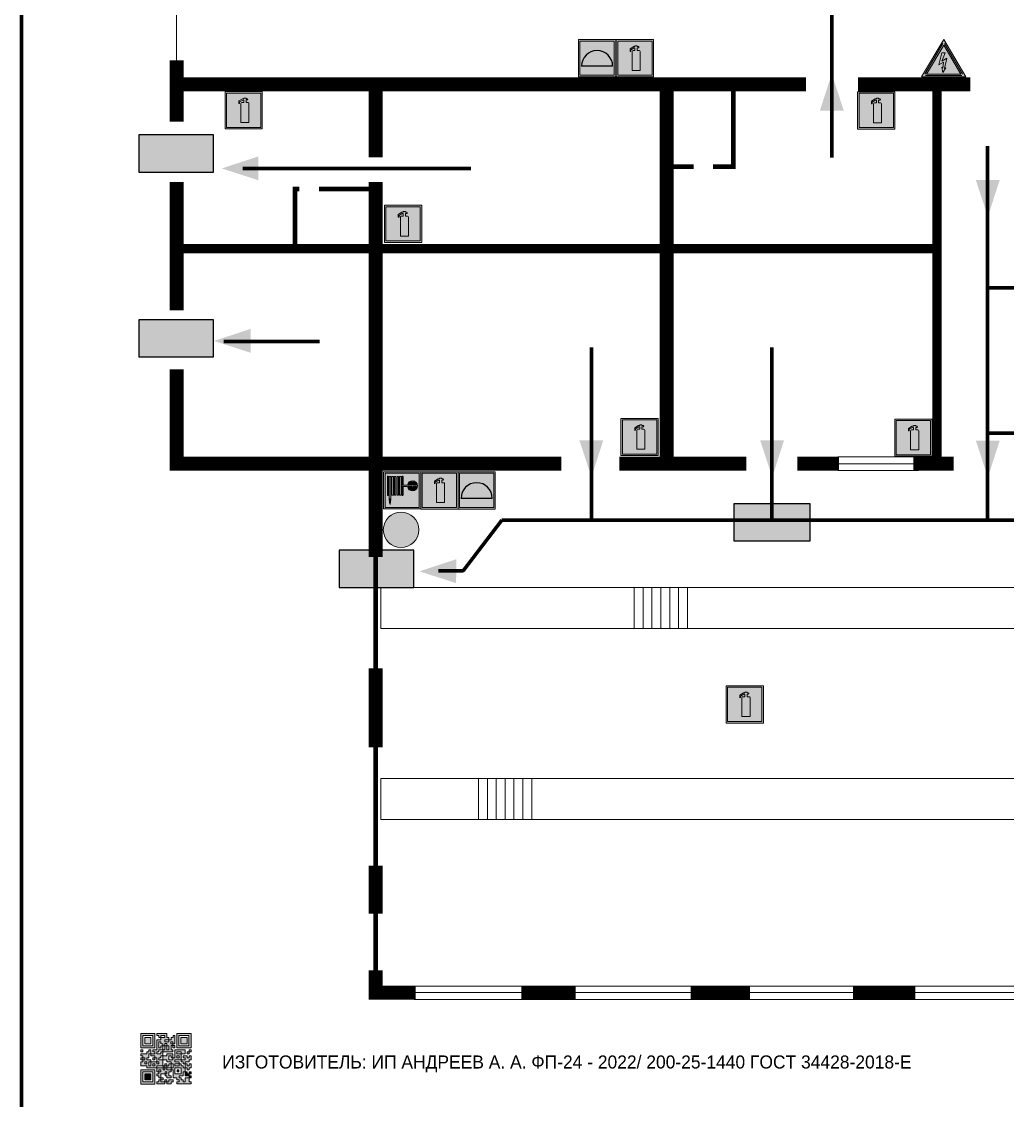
# Model space of a CAD drawing. Header units: millimetres. Extents: x 13114 to 67229, y 22859 to 38520.
# Drawn here: x 31194.5 to 31406.3, y 25865.1 to 26096.8 of the extents above; entities that cross this region are included whole.
import ezdxf

# ---------------------------------------------------------------- set-up
doc = ezdxf.new("R2010")
doc.units = ezdxf.units.MM
doc.layers.add('План_Штампы', color=7, linetype='Continuous')
doc.styles.add('обычный', font='arial.ttf')

# ---------------------------------------------------------------- blocks, each defined once
blk = doc.blocks.new('QR')
at = {"lineweight": 0}
h = blk.add_hatch(color=256, dxfattribs=at)
h.dxf.hatch_style = 1
h.paths.add_polyline_path([(9241.16, 2687.38), (9242.01, 2687.38), (9242.01, 2687.83), (9241.59, 2687.83), (9241.59, 2688.68), (9239.45, 2688.68), (9239.45, 2688.25), (9239.86, 2688.25), (9239.86, 2687.83), (9240.29, 2687.83), (9240.29, 2688.25), (9241.16, 2688.25), (9241.16, 2687.83), (9240.29, 2687.83), (9240.29, 2687.38), (9239.45, 2687.38), (9239.45, 2685.22), (9238.57, 2685.22), (9238.57, 2684.8), (9239.02, 2684.8), (9239.02, 2684.37), (9238.13, 2684.37), (9238.13, 2683.92), (9239.02, 2683.92), (9239.02, 2683.5), (9239.44, 2683.5), (9239.44, 2682.64), (9239.87, 2682.64), (9239.87, 2682.18), (9239.44, 2682.18), (9239.44, 2682.64), (9238.13, 2682.64), (9238.13, 2681.76), (9237.71, 2681.76), (9237.71, 2682.64), (9238.13, 2682.64), (9238.13, 2683.07), (9237.27, 2683.07), (9237.27, 2683.51), (9237.71, 2683.51), (9237.71, 2684.37), (9238.13, 2684.37), (9238.13, 2685.22), (9237.71, 2685.22), (9237.71, 2684.8), (9237.28, 2684.8), (9237.28, 2684.38), (9235.98, 2684.38), (9235.98, 2683.92), (9236.4, 2683.92), (9236.4, 2683.49), (9236.84, 2683.49), (9236.84, 2683.07), (9236.4, 2683.07), (9236.4, 2682.64), (9235.98, 2682.64), (9235.98, 2681.76), (9237.29, 2681.76), (9237.29, 2681.33), (9239.43, 2681.33), (9239.43, 2681.76), (9240.74, 2681.76), (9240.74, 2683.05), (9239.87, 2683.05), (9239.87, 2683.5), (9240.29, 2683.5), (9240.29, 2683.91), (9240.74, 2683.91), (9240.74, 2684.81), (9240.29, 2684.81), (9240.29, 2684.79), (9240.29, 2684.37), (9239.45, 2684.37), (9239.45, 2684.8), (9239.87, 2684.8), (9239.87, 2685.21), (9240.74, 2685.21), (9240.74, 2686.1), (9240.29, 2686.1), (9240.29, 2685.64), (9239.86, 2685.64), (9239.86, 2686.95), (9240.29, 2686.95), (9240.29, 2686.52), (9240.74, 2686.52), (9240.74, 2686.1), (9241.16, 2686.1), (9241.16, 2686.53), (9241.59, 2686.53), (9241.59, 2686.1), (9242.02, 2686.1), (9242.02, 2685.21), (9241.59, 2685.21), (9241.59, 2686.1), (9241.16, 2686.1), (9241.16, 2685.21), (9240.74, 2685.21), (9240.74, 2684.81), (9242.89, 2684.81), (9242.89, 2685.22), (9242.47, 2685.22), (9242.47, 2686.11), (9242.89, 2686.11), (9242.89, 2686.52), (9242.46, 2686.52), (9242.46, 2686.95), (9242.89, 2686.95), (9242.89, 2686.52), (9243.32, 2686.52), (9243.32, 2688.26), (9242.9, 2688.26), (9242.9, 2687.83), (9242.47, 2687.83), (9242.47, 2687.38), (9242.01, 2687.38), (9242.01, 2686.94), (9241.16, 2686.94)])
h.paths.add_polyline_path([(9239.02, 2682.18), (9239.02, 2681.76), (9238.54, 2681.76), (9238.54, 2682.18)], flags=16)
h.paths.add_polyline_path([(9237.27, 2682.65), (9237.27, 2682.19), (9236.83, 2682.19), (9236.83, 2682.65)], flags=16)
h = blk.add_hatch(color=256, dxfattribs=at)
h.dxf.hatch_style = 1
h.paths.add_polyline_path([(9238.15, 2687.83), (9236.83, 2687.83), (9236.83, 2686.52), (9238.15, 2686.52)], flags=0)
h.paths.add_polyline_path([(9239.01, 2685.65), (9239.01, 2688.68), (9235.98, 2688.68), (9235.98, 2685.65)])
h.paths.add_polyline_path([(9236.41, 2686.1), (9236.41, 2688.26), (9238.56, 2688.26), (9238.56, 2686.1)], flags=16)
h.paths.add_polyline_path([(9236.83, 2686.52), (9236.83, 2687.83), (9238.15, 2687.83), (9238.15, 2686.52)], flags=0)
h = blk.add_hatch(color=256, dxfattribs=at)
h.dxf.hatch_style = 1
h.paths.add_polyline_path([(9238.15, 2686.52), (9238.15, 2687.83), (9236.83, 2687.83), (9236.83, 2686.52)])
h.paths.add_polyline_path([(9245.91, 2686.52), (9245.91, 2687.83), (9244.59, 2687.83), (9244.59, 2686.52)], flags=0)
h.paths.add_polyline_path([(9246.77, 2685.65), (9246.77, 2688.68), (9243.74, 2688.68), (9243.74, 2685.65)])
h.paths.add_polyline_path([(9244.17, 2686.1), (9244.17, 2688.26), (9246.32, 2688.26), (9246.32, 2686.1)], flags=16)
h.paths.add_polyline_path([(9244.59, 2686.52), (9244.59, 2687.83), (9245.91, 2687.83), (9245.91, 2686.52)], flags=0)
h = blk.add_hatch(color=256, dxfattribs=at)
h.dxf.hatch_style = 1
h.paths.add_polyline_path([(9243.32, 2686.11), (9242.89, 2686.11), (9242.89, 2685.64), (9243.32, 2685.64)])
h.paths.add_polyline_path([(9239.02, 2683.07), (9239.02, 2683.5), (9238.56, 2683.5), (9238.56, 2683.07)])
h.paths.add_polyline_path([(9236.4, 2684.8), (9236.4, 2685.22), (9235.98, 2685.22), (9235.98, 2684.8)])
h.paths.add_polyline_path([(9236.4, 2683.07), (9236.4, 2683.49), (9235.98, 2683.49), (9235.98, 2683.07)])
h = blk.add_hatch(color=256, dxfattribs=at)
h.dxf.hatch_style = 1
h.paths.add_polyline_path([(9240.75, 2681.76), (9240.75, 2681.35), (9241.17, 2681.35), (9241.17, 2681.76)])
h.paths.add_polyline_path([(9241.6, 2682.18), (9241.17, 2682.18), (9241.17, 2681.76), (9241.6, 2681.76)])
h.paths.add_polyline_path([(9242.47, 2681.34), (9242.47, 2682.19), (9242.02, 2682.19), (9242.02, 2681.76), (9241.6, 2681.76), (9241.6, 2681.34)])
h.paths.add_polyline_path([(9239.87, 2678.3), (9239.44, 2678.3), (9239.44, 2677.89), (9241.17, 2677.89), (9241.17, 2678.3), (9240.28, 2678.3), (9240.28, 2678.73), (9239.87, 2678.73)])
h.paths.add_polyline_path([(9240.75, 2678.73), (9240.75, 2679.19), (9240.28, 2679.19), (9240.28, 2678.73)])
h.paths.add_polyline_path([(9241.6, 2678.73), (9241.17, 2678.73), (9241.17, 2678.3), (9241.6, 2678.3)])
h.paths.add_polyline_path([(9242.02, 2678.3), (9241.6, 2678.3), (9241.6, 2677.89), (9242.48, 2677.89), (9242.48, 2678.31), (9242.9, 2678.31), (9242.9, 2678.73), (9242.02, 2678.73)])
h.paths.add_polyline_path([(9246.36, 2684.37), (9246.36, 2684.79), (9245.93, 2684.79), (9245.93, 2684.37)])
h.paths.add_polyline_path([(9246.78, 2685.2), (9246.36, 2685.2), (9246.36, 2684.79), (9246.78, 2684.79)])
h.paths.add_polyline_path([(9245.91, 2687.83), (9244.59, 2687.83), (9244.59, 2686.52), (9245.91, 2686.52)])
h = blk.add_hatch(color=256, dxfattribs=at)
h.dxf.hatch_style = 1
h.paths.add_polyline_path([(9243.32, 2682.64), (9243.32, 2683.07), (9244.62, 2683.07), (9244.62, 2684.37), (9243.74, 2684.37), (9243.74, 2684.8), (9244.62, 2684.8), (9244.62, 2684.37), (9245.48, 2684.37), (9245.48, 2685.22), (9243.32, 2685.22), (9243.32, 2683.5), (9242.89, 2683.5), (9242.89, 2683.06), (9242.01, 2683.06), (9242.01, 2683.91), (9242.47, 2683.91), (9242.47, 2683.5), (9242.89, 2683.5), (9242.89, 2684.38), (9241.59, 2684.38), (9241.59, 2683.91), (9240.74, 2683.91), (9240.74, 2683.05), (9241.59, 2683.05), (9241.59, 2682.64), (9242.47, 2682.64), (9242.47, 2682.19), (9242.91, 2682.19), (9242.91, 2681.34), (9242.48, 2681.34), (9242.48, 2680.91), (9242.91, 2680.91), (9242.91, 2679.17), (9243.75, 2679.17), (9243.75, 2678.73), (9244.2, 2678.73), (9244.2, 2678.3), (9243.75, 2678.3), (9243.75, 2677.88), (9246.78, 2677.88), (9246.78, 2678.3), (9246.35, 2678.3), (9246.35, 2679.19), (9245.48, 2679.19), (9245.48, 2678.31), (9245.05, 2678.31), (9245.05, 2678.73), (9244.62, 2678.73), (9244.62, 2679.19), (9244.2, 2679.19), (9244.2, 2679.61), (9245.05, 2679.61), (9245.05, 2680.46), (9245.48, 2680.46), (9245.48, 2681.34), (9245.04, 2681.34), (9245.04, 2681.76), (9244.63, 2681.76), (9244.63, 2682.19), (9244.21, 2682.19), (9244.21, 2681.76), (9243.32, 2681.76), (9243.32, 2682.19), (9244.21, 2682.19), (9244.21, 2682.64)])
h.paths.add_polyline_path([(9243.75, 2683.49), (9243.75, 2683.92), (9244.21, 2683.92), (9244.21, 2683.49)], flags=16)
h.paths.add_polyline_path([(9243.32, 2681.34), (9244.63, 2681.34), (9244.63, 2680.04), (9243.32, 2680.04)], flags=16)
h.paths.add_polyline_path([(9243.76, 2680.89), (9244.18, 2680.89), (9244.18, 2680.48), (9243.76, 2680.48)], flags=0)
h = blk.add_hatch(color=256, dxfattribs=at)
h.dxf.hatch_style = 1
h.paths.add_polyline_path([(9246.36, 2683.07), (9246.78, 2683.07), (9246.78, 2683.92), (9246.36, 2683.92), (9246.36, 2683.49), (9245.92, 2683.49), (9245.92, 2683.92), (9245.06, 2683.92), (9245.06, 2683.49), (9245.48, 2683.49), (9245.48, 2683.07), (9244.62, 2683.07), (9244.62, 2682.65), (9245.05, 2682.65), (9245.05, 2682.18), (9245.48, 2682.18), (9245.48, 2682.65), (9246.36, 2682.65)])
h.paths.add_polyline_path([(9246.78, 2682.18), (9246.36, 2682.18), (9246.36, 2681.75), (9245.92, 2681.75), (9245.92, 2682.18), (9245.48, 2682.18), (9245.48, 2681.34), (9245.48, 2681.34), (9245.94, 2681.34), (9245.94, 2680.91), (9246.36, 2680.91), (9246.36, 2681.34), (9246.78, 2681.34)])
h = blk.add_hatch(color=256, dxfattribs=at)
h.dxf.hatch_style = 1
h.paths.add_polyline_path([(9235.98, 2680.9), (9235.98, 2677.86), (9239.02, 2677.86), (9239.02, 2680.9)])
h.paths.add_polyline_path([(9238.57, 2680.48), (9238.57, 2678.32), (9236.41, 2678.32), (9236.41, 2680.48)], flags=16)
h.paths.add_polyline_path([(9238.15, 2680.05), (9238.15, 2678.74), (9236.83, 2678.74), (9236.83, 2680.05)], flags=0)
h = blk.add_hatch(color=256, dxfattribs=at)
h.dxf.hatch_style = 1
h.paths.add_polyline_path([(9242.02, 2680.46), (9242.48, 2680.46), (9242.48, 2680.91), (9241.58, 2680.91), (9241.58, 2681.35), (9241.17, 2681.35), (9241.17, 2680.91), (9240.75, 2680.91), (9240.75, 2681.33), (9239.43, 2681.33), (9239.43, 2680.46), (9239.86, 2680.46), (9239.86, 2680.92), (9240.3, 2680.92), (9240.3, 2680.46), (9239.86, 2680.46), (9239.86, 2680.04), (9239.44, 2680.04), (9239.44, 2679.62), (9239.86, 2679.62), (9239.86, 2679.19), (9240.29, 2679.19), (9240.29, 2680.03), (9241.18, 2680.03), (9241.18, 2680.47), (9241.6, 2680.47), (9241.6, 2680.03), (9241.18, 2680.03), (9241.18, 2679.61), (9241.6, 2679.61), (9241.6, 2679.19), (9242.47, 2679.19), (9242.47, 2679.6), (9242.02, 2679.6)])
h = blk.add_hatch(color=256, dxfattribs=at)
h.dxf.hatch_style = 1
h.paths.add_polyline_path([(9238.15, 2680.05), (9236.83, 2680.05), (9236.83, 2678.74), (9238.15, 2678.74)])
h = blk.add_hatch(color=256, dxfattribs=at)
h.dxf.hatch_style = 1
h.paths.add_polyline_path([(9244.18, 2680.48), (9244.18, 2680.89), (9243.76, 2680.89), (9243.76, 2680.48)])
h = blk.add_hatch(color=256, dxfattribs=at)
h.dxf.hatch_style = 1
h.paths.add_polyline_path([(9245.93, 2680.04), (9245.93, 2680.46), (9245.48, 2680.46), (9245.48, 2679.62), (9246.35, 2679.62), (9246.35, 2680.04)])
h.paths.add_polyline_path([(9246.78, 2680.04), (9246.78, 2680.46), (9246.35, 2680.46), (9246.35, 2680.04)])
h.paths.add_polyline_path([(9246.78, 2679.18), (9246.78, 2679.62), (9246.35, 2679.62), (9246.35, 2679.18)])
for points in [[(9237.71, 2685.22), (9238.13, 2685.22), (9238.13, 2684.37), (9237.71, 2684.37), (9237.71, 2683.51), (9237.27, 2683.51), (9237.27, 2683.07), (9238.13, 2683.07), (9238.13, 2682.64), (9237.71, 2682.64), (9237.71, 2681.76), (9238.13, 2681.76), (9238.13, 2682.64), (9239.44, 2682.64), (9239.44, 2683.5), (9239.02, 2683.5), (9239.02, 2683.07), (9238.56, 2683.07), (9238.56, 2683.5), (9239.02, 2683.5), (9239.02, 2683.92), (9238.13, 2683.92), (9238.13, 2684.37), (9239.02, 2684.37), (9239.02, 2684.8), (9238.57, 2684.8), (9238.57, 2685.22), (9239.45, 2685.22), (9239.45, 2687.38), (9240.29, 2687.38), (9240.29, 2687.83), (9239.86, 2687.83), (9239.86, 2688.25), (9239.45, 2688.25), (9239.45, 2688.68), (9241.59, 2688.68), (9241.59, 2687.83), (9242.01, 2687.83), (9242.01, 2687.38), (9242.47, 2687.38), (9242.47, 2687.83), (9242.9, 2687.83), (9242.9, 2688.26), (9243.32, 2688.26), (9243.32, 2686.52), (9242.89, 2686.52), (9242.89, 2686.11), (9243.32, 2686.11), (9243.32, 2685.64), (9242.89, 2685.64), (9242.89, 2686.11), (9242.47, 2686.11), (9242.47, 2685.22), (9242.89, 2685.22), (9242.89, 2684.81), (9240.74, 2684.81), (9240.74, 2683.91), (9241.59, 2683.91), (9241.59, 2684.38), (9242.89, 2684.38), (9242.89, 2683.5), (9242.47, 2683.5), (9242.47, 2683.91), (9242.01, 2683.91), (9242.01, 2683.06), (9242.89, 2683.06), (9242.89, 2683.5), (9243.32, 2683.5), (9243.32, 2685.22), (9245.48, 2685.22), (9245.48, 2684.37), (9244.62, 2684.37), (9244.62, 2683.07), (9245.48, 2683.07), (9245.48, 2683.49), (9245.06, 2683.49), (9245.06, 2683.92), (9245.92, 2683.92), (9245.92, 2683.49), (9246.36, 2683.49), (9246.36, 2683.92), (9246.78, 2683.92), (9246.78, 2683.07), (9246.36, 2683.07), (9246.36, 2682.65), (9245.48, 2682.65), (9245.48, 2682.18), (9245.92, 2682.18), (9245.92, 2681.75), (9246.36, 2681.75), (9246.36, 2682.18), (9246.78, 2682.18), (9246.78, 2681.34), (9246.36, 2681.34), (9246.36, 2680.91), (9245.94, 2680.91), (9245.94, 2681.34), (9245.48, 2681.34), (9245.48, 2680.46), (9245.93, 2680.46), (9245.93, 2680.04), (9246.35, 2680.04), (9246.35, 2680.46), (9246.78, 2680.46), (9246.78, 2680.04), (9246.78, 2680.04), (9246.35, 2680.04), (9246.35, 2679.62), (9246.78, 2679.62), (9246.78, 2679.18), (9246.35, 2679.18), (9246.35, 2678.3), (9246.78, 2678.3), (9246.78, 2677.88), (9243.75, 2677.88), (9243.75, 2678.3), (9244.2, 2678.3), (9244.2, 2678.73), (9243.75, 2678.73), (9243.75, 2679.17), (9242.91, 2679.17), (9242.91, 2680.91), (9242.48, 2680.91), (9242.48, 2680.46), (9242.02, 2680.46), (9242.02, 2679.6), (9242.47, 2679.6), (9242.47, 2679.19), (9241.6, 2679.19), (9241.6, 2679.61), (9241.18, 2679.61), (9241.18, 2680.03), (9240.29, 2680.03), (9240.29, 2679.19), (9240.75, 2679.19), (9240.75, 2678.73), (9240.28, 2678.73), (9240.28, 2678.3), (9241.17, 2678.3), (9241.17, 2678.73), (9241.6, 2678.73), (9241.6, 2678.3), (9242.02, 2678.3), (9242.02, 2678.73), (9242.9, 2678.73), (9242.9, 2678.31), (9242.48, 2678.31), (9242.48, 2677.89), (9241.6, 2677.89), (9241.6, 2678.3), (9241.17, 2678.3), (9241.17, 2677.89), (9239.44, 2677.89), (9239.44, 2678.3), (9239.87, 2678.3), (9239.87, 2678.73), (9240.28, 2678.73), (9240.28, 2679.19), (9240.29, 2679.19), (9239.86, 2679.19), (9239.86, 2679.62), (9239.44, 2679.62), (9239.44, 2680.04), (9239.86, 2680.04), (9239.86, 2680.46), (9239.43, 2680.46), (9239.43, 2681.33), (9237.29, 2681.33), (9237.29, 2681.76), (9235.98, 2681.76), (9235.98, 2682.64), (9236.4, 2682.64), (9236.4, 2683.07), (9235.98, 2683.07), (9235.98, 2683.49), (9236.4, 2683.49), (9236.4, 2683.92), (9235.98, 2683.92), (9235.98, 2684.38), (9237.28, 2684.38), (9237.28, 2684.8), (9237.71, 2684.8), (9237.71, 2685.22), (9237.92, 2685.22)], [(9240.74, 2686.1), (9240.74, 2686.52), (9240.29, 2686.52), (9240.29, 2686.95), (9239.86, 2686.95), (9239.86, 2685.64), (9240.29, 2685.64), (9240.29, 2686.1), (9240.74, 2686.1), (9240.74, 2686.52)], [(9240.74, 2685.21), (9239.87, 2685.21), (9239.87, 2684.8), (9239.45, 2684.8), (9239.45, 2684.37), (9240.29, 2684.37), (9240.29, 2684.79), (9240.29, 2684.81), (9240.74, 2684.81), (9240.74, 2685.21), (9239.87, 2685.21)], [(9240.74, 2683.91), (9240.29, 2683.91), (9240.29, 2683.5), (9239.87, 2683.5), (9239.87, 2683.05), (9240.74, 2683.05), (9240.74, 2683.91)], [(9244.62, 2684.37), (9244.62, 2684.8), (9243.74, 2684.8), (9243.74, 2684.37), (9244.62, 2684.37)], [(9240.74, 2683.05), (9240.74, 2681.76), (9239.43, 2681.76), (9239.43, 2681.33), (9240.75, 2681.33), (9240.75, 2681.35), (9240.75, 2680.91), (9241.17, 2680.91), (9241.17, 2681.35), (9241.58, 2681.35), (9241.58, 2680.91), (9242.48, 2680.91), (9242.48, 2681.34), (9242.91, 2681.34), (9242.91, 2682.19), (9242.47, 2682.19), (9242.47, 2682.64), (9241.59, 2682.64), (9241.59, 2683.05), (9240.74, 2683.05)], [(9239.86, 2680.46), (9239.86, 2680.92), (9240.3, 2680.92), (9240.3, 2680.46), (9239.86, 2680.46)], [(9241.6, 2681.76), (9242.02, 2681.76), (9242.02, 2682.19), (9242.47, 2682.19), (9242.47, 2681.34), (9241.6, 2681.34), (9241.6, 2681.76)], [(9244.62, 2683.07), (9243.32, 2683.07), (9243.32, 2682.64), (9244.21, 2682.64), (9244.21, 2682.19), (9243.32, 2682.19), (9243.32, 2681.76), (9244.21, 2681.76), (9244.21, 2682.19), (9244.63, 2682.19), (9244.63, 2681.76), (9245.04, 2681.76), (9245.04, 2681.34), (9245.48, 2681.34)], [(9245.48, 2682.18), (9245.05, 2682.18), (9245.05, 2682.65), (9244.62, 2682.65), (9244.62, 2683.07)], [(9245.48, 2682.18), (9245.48, 2681.34)], [(9245.48, 2680.46), (9245.05, 2680.46), (9245.05, 2679.61), (9244.2, 2679.61), (9244.2, 2679.19), (9244.62, 2679.19), (9244.62, 2678.73), (9245.05, 2678.73), (9245.05, 2678.31), (9245.48, 2678.31), (9245.48, 2679.19), (9246.35, 2679.19), (9246.35, 2679.07)], [(9246.35, 2679.62), (9245.48, 2679.62), (9245.48, 2680.46)], [(9245.48, 2680.46), (9245.48, 2679.62), (9246.35, 2679.62), (9246.35, 2680.04), (9245.93, 2680.04), (9245.93, 2680.46), (9245.48, 2680.46), (9245.48, 2679.62)], [(9246.35, 2679.62), (9246.35, 2679.18)]]:
    blk.add_lwpolyline(points, dxfattribs=at)
for points in [[(9235.98, 2685.65), (9239.01, 2685.65), (9239.01, 2688.68), (9235.98, 2688.68)], [(9236.41, 2688.26), (9238.56, 2688.26), (9238.56, 2686.1), (9236.41, 2686.1)], [(9240.29, 2687.83), (9241.16, 2687.83), (9241.16, 2688.25), (9240.29, 2688.25)], [(9240.29, 2688.25), (9241.16, 2688.25), (9241.16, 2687.83), (9240.29, 2687.83)], [(9243.74, 2685.65), (9246.77, 2685.65), (9246.77, 2688.68), (9243.74, 2688.68)], [(9244.17, 2688.26), (9246.32, 2688.26), (9246.32, 2686.1), (9244.17, 2686.1)], [(9236.83, 2687.83), (9238.15, 2687.83), (9238.15, 2686.52), (9236.83, 2686.52)], [(9241.16, 2686.1), (9240.74, 2686.1), (9240.74, 2685.21), (9241.16, 2685.21)], [(9242.01, 2687.38), (9241.16, 2687.38), (9241.16, 2686.94), (9242.01, 2686.94)], [(9241.16, 2687.38), (9242.01, 2687.38), (9242.01, 2686.94), (9241.16, 2686.94)], [(9241.16, 2686.53), (9241.59, 2686.53), (9241.59, 2686.1), (9241.16, 2686.1)], [(9241.59, 2686.1), (9242.02, 2686.1), (9242.02, 2685.21), (9241.59, 2685.21)], [(9242.89, 2686.52), (9242.46, 2686.52), (9242.46, 2686.95), (9242.89, 2686.95)], [(9244.59, 2687.83), (9245.91, 2687.83), (9245.91, 2686.52), (9244.59, 2686.52)], [(9235.98, 2684.8), (9236.4, 2684.8), (9236.4, 2685.22), (9235.98, 2685.22)], [(9236.4, 2683.07), (9236.84, 2683.07), (9236.84, 2683.49), (9236.4, 2683.49)], [(9243.75, 2683.92), (9244.21, 2683.92), (9244.21, 2683.49), (9243.75, 2683.49)], [(9245.93, 2684.79), (9246.36, 2684.79), (9246.36, 2684.37), (9245.93, 2684.37)], [(9246.36, 2685.2), (9246.78, 2685.2), (9246.78, 2684.79), (9246.36, 2684.79)], [(9235.98, 2677.86), (9239.02, 2677.86), (9239.02, 2680.9), (9235.98, 2680.9)], [(9236.83, 2682.19), (9237.27, 2682.19), (9237.27, 2682.65), (9236.83, 2682.65)], [(9238.54, 2682.18), (9239.02, 2682.18), (9239.02, 2681.76), (9238.54, 2681.76)], [(9239.44, 2682.64), (9239.87, 2682.64), (9239.87, 2682.18), (9239.44, 2682.18)], [(9240.75, 2681.76), (9241.17, 2681.76), (9241.17, 2681.35), (9240.75, 2681.35)], [(9241.17, 2682.18), (9241.6, 2682.18), (9241.6, 2681.76), (9241.17, 2681.76)], [(9243.32, 2680.04), (9244.63, 2680.04), (9244.63, 2681.34), (9243.32, 2681.34)], [(9236.41, 2680.48), (9238.57, 2680.48), (9238.57, 2678.32), (9236.41, 2678.32)], [(9236.83, 2680.05), (9238.15, 2680.05), (9238.15, 2678.74), (9236.83, 2678.74)], [(9241.18, 2680.03), (9241.6, 2680.03), (9241.6, 2680.47), (9241.18, 2680.47)], [(9243.76, 2680.89), (9244.18, 2680.89), (9244.18, 2680.48), (9243.76, 2680.48)]]:
    blk.add_lwpolyline(points, close=True, dxfattribs=at)
blk = doc.blocks.new('A$C7B4425F7')
at = {"true_color": 0xffffff}
blk.add_hatch(color=7, dxfattribs=at).paths.add_polyline_path([(0, 0), (-16, 0), (-16, -8), (0, -8)])
h = blk.add_hatch(color=126)
h.paths.add_polyline_path([(-0.2, -0.2), (-15.8, -0.2), (-15.8, -7.8), (-0.2, -7.8)])
h.paths.add_polyline_path([(-11.76, -2.03), (-11.76, -3.66), (-11.17, -3.66, -0.568275), (-11.17, -6.18), (-12.58, -6.18), (-12.58, -2.03)], flags=16)
h.paths.add_polyline_path([(-13.33, -4.12, -0.495768), (-13.59, -6.18), (-15.03, -6.18), (-15.03, -2.03), (-13.59, -2.03, -0.487973)], flags=16)
h.paths.add_polyline_path([(-10.25, -2.03), (-9.48, -2.03), (-9.48, -6.18), (-10.25, -6.18)], flags=16)
h.paths.add_polyline_path([(-13.84, -3.69), (-14.24, -3.69), (-14.24, -3.03), (-13.9, -3.03, -0.692621)], flags=0)
h.paths.add_polyline_path([(-9.15, -2.03), (-8.4, -2.03), (-8.04, -3.07), (-7.68, -2.03), (-6.93, -2.03), (-7.64, -4.1), (-6.93, -6.18), (-7.68, -6.18), (-8.04, -5.14), (-8.4, -6.18), (-9.15, -6.18), (-8.44, -4.1)], flags=16)
h.paths.add_polyline_path([(-11.76, -4.46), (-11.42, -4.46, -0.692621), (-11.36, -5.12), (-11.76, -5.12)], flags=0)
h.paths.add_polyline_path([(-13.9, -5.2), (-14.24, -5.2), (-14.24, -4.55), (-13.84, -4.55, -0.708038)], flags=0)
edge = h.paths.add_edge_path(flags=16)
edge.add_ellipse((-5.51, -4.08), major_axis=(0, 2.05), ratio=0.586184, start_angle=0, end_angle=360)
edge = h.paths.add_edge_path(flags=0)
edge.add_ellipse((-5.51, -4.08), major_axis=(0, 1.14), ratio=0.454828, start_angle=0, end_angle=360)
h.paths.add_polyline_path([(-4.13, -4.96, 0.377264), (-3.48, -4.52, 0.0555), (-3.16, -2.03), (-1.66, -2.03), (-1.66, -4.96), (-0.96, -4.96), (-0.96, -7.01), (-1.75, -7.01), (-1.75, -6.18), (-3.3, -6.18), (-3.3, -7.02), (-4.13, -7.02)], flags=16)
h.paths.add_polyline_path([(-2.73, -2.91), (-2.28, -2.91), (-2.28, -4.96), (-3.05, -4.96, 0.079136)], flags=0)
at = {"color": 126}
blk.add_lwpolyline([(-16, -8), (0, -8), (0, 0), (-16, 0)], close=True, dxfattribs=at)
blk = doc.blocks.new('A$C37112FD5')
at = {"true_color": 0xf5f5ff}
h = blk.add_hatch(color=7, dxfattribs=at)
h.dxf.hatch_style = 1
h.paths.add_polyline_path([(12.8, -7.4), (0, -7.4), (0, -20.2), (12.8, -20.2)])
h.paths.add_polyline_path([(12.29, -7.91), (12.29, -19.69), (0.51, -19.69), (0.51, -7.91)], flags=16)
h.paths.add_polyline_path([(4.98, -9.04, -0.42597), (5.17, -9.22), (5.17, -12.25), (5.17, -15.29, -0.432244), (4.98, -15.47), (4.83, -15.47, -0.42597), (4.64, -15.29), (4.64, -12.25), (4.64, -9.22, -0.432244), (4.83, -9.04)], flags=0)
h.paths.add_polyline_path([(4.28, -9.22), (4.28, -12.25), (4.28, -15.29, -0.432244), (4.09, -15.47), (3.94, -15.47, -0.42597), (3.75, -15.29), (3.75, -12.25), (3.75, -9.22, -0.432244), (3.94, -9.04), (4.09, -9.04, -0.42597)], flags=0)
h.paths.add_polyline_path([(5.72, -9.04), (5.87, -9.04, -0.42597), (6.06, -9.22), (6.06, -12.25), (6.06, -15.29, -0.432244), (5.87, -15.47), (5.72, -15.47, -0.42597), (5.53, -15.29), (5.53, -12.25), (5.53, -9.22, -0.432244)], flags=0)
h.paths.add_polyline_path([(6.42, -8.9), (6.5, -8.9, -0.42597), (6.69, -9.08), (6.69, -12.03), (8.21, -12.03, -15.824349), (8.21, -12.47), (6.69, -12.47), (6.69, -15.42, -0.432244), (6.5, -15.6), (6.42, -15.6)], flags=0)
h.paths.add_polyline_path([(3.39, -9.22), (3.39, -12.25), (3.39, -15.29, -0.432244), (3.2, -15.47), (3.05, -15.47, -0.42597), (2.85, -15.29), (2.85, -12.25), (2.85, -9.22, -0.432244), (3.05, -9.04), (3.2, -9.04, -0.42597)], flags=0)
h.paths.add_polyline_path([(2.5, -9.22), (2.5, -16.71), (1.96, -16.71), (1.96, -9.22, -0.432244), (2.15, -9.04), (2.31, -9.04, -0.42597)], flags=0)
h.paths.add_polyline_path([(1.61, -8.9), (1.61, -15.6), (1.57, -15.6, -0.42597), (1.37, -15.42), (1.37, -12.03), (1.37, -9.09, -0.432244), (1.57, -8.9)], flags=0)
h.paths.add_polyline_path([(9.76, -10.81), (9.76, -12.03), (8.49, -12.03, -0.336371)], flags=0)
h.paths.add_polyline_path([(8.49, -12.47), (9.76, -12.47), (9.76, -13.7, -0.336371)], flags=0)
h.paths.add_polyline_path([(10.11, -10.81, -0.336371), (11.38, -12.03), (10.11, -12.03)], flags=0)
h.paths.add_polyline_path([(10.11, -12.47), (11.38, -12.47, -0.336371), (10.11, -13.7)], flags=0)
h.paths.add_polyline_path([(2.5, -16.84), (2.5, -17.05), (1.97, -17.05), (1.97, -16.84)], flags=0)
h.paths.add_polyline_path([(2.5, -17.24, -0.033778), (2.24, -18.6, -0.033778), (1.97, -17.24)], flags=0)
h = blk.add_hatch(color=242)
h.dxf.hatch_style = 1
h.paths.add_polyline_path([(12.29, -7.91), (0.51, -7.91), (0.51, -19.69), (12.29, -19.69)])
h.paths.add_polyline_path([(6.42, -15.6), (6.42, -8.9), (6.5, -8.9, -0.42597), (6.69, -9.08), (6.69, -12.03), (8.21, -12.03, -15.824349), (8.21, -12.47), (6.69, -12.47), (6.69, -15.42, -0.432244), (6.5, -15.6)], flags=16)
h.paths.add_polyline_path([(5.87, -15.47), (5.72, -15.47, -0.42597), (5.53, -15.29), (5.53, -12.25), (5.53, -9.22, -0.432244), (5.72, -9.04), (5.87, -9.04, -0.42597), (6.06, -9.22), (6.06, -12.25), (6.06, -15.29, -0.432244)], flags=16)
h.paths.add_polyline_path([(4.98, -15.47), (4.83, -15.47, -0.42597), (4.64, -15.29), (4.64, -12.25), (4.64, -9.22, -0.432244), (4.83, -9.04), (4.98, -9.04, -0.42597), (5.17, -9.22), (5.17, -12.25), (5.17, -15.29, -0.432244)], flags=16)
h.paths.add_polyline_path([(4.09, -15.47), (3.94, -15.47, -0.42597), (3.75, -15.29), (3.75, -12.25), (3.75, -9.22, -0.432244), (3.94, -9.04), (4.09, -9.04, -0.42597), (4.28, -9.22), (4.28, -12.25), (4.28, -15.29, -0.432244)], flags=16)
h.paths.add_polyline_path([(3.2, -15.47), (3.05, -15.47, -0.42597), (2.85, -15.29), (2.85, -12.25), (2.85, -9.22, -0.432244), (3.05, -9.04), (3.2, -9.04, -0.42597), (3.39, -9.22), (3.39, -12.25), (3.39, -15.29, -0.432244)], flags=16)
h.paths.add_polyline_path([(2.5, -17.05), (1.97, -17.05), (1.97, -16.84), (2.5, -16.84)], flags=16)
h.paths.add_polyline_path([(2.5, -17.24, -0.033778), (2.24, -18.6, -0.033778), (1.97, -17.24)], flags=16)
h.paths.add_polyline_path([(2.5, -16.71), (1.96, -16.71), (1.96, -9.22, -0.432244), (2.15, -9.04), (2.31, -9.04, -0.42597), (2.5, -9.22)], flags=16)
h.paths.add_polyline_path([(1.61, -15.6), (1.57, -15.6, -0.42597), (1.37, -15.42), (1.37, -12.03), (1.37, -9.09, -0.432244), (1.57, -8.9), (1.61, -8.9)], flags=16)
h.paths.add_polyline_path([(8.49, -12.47), (9.76, -12.47), (9.76, -13.7, -0.336371)], flags=0)
h.paths.add_polyline_path([(10.11, -13.7), (10.11, -12.47), (11.38, -12.47, -0.336371)], flags=0)
h.paths.add_polyline_path([(8.49, -12.03, -0.336371), (9.76, -10.81), (9.76, -12.03)], flags=0)
h.paths.add_polyline_path([(10.11, -12.03), (10.11, -10.81, -0.336371), (11.38, -12.03)], flags=0)
h = blk.add_hatch(color=7, dxfattribs=at)
h.dxf.hatch_style = 1
h.paths.add_polyline_path([(1.61, -8.9), (1.57, -8.9, 0.432244), (1.37, -9.09), (1.37, -12.03), (1.37, -15.42, 0.42597), (1.57, -15.6), (1.61, -15.6)])
h.paths.add_polyline_path([(2.5, -9.22, 0.42597), (2.31, -9.04), (2.15, -9.04, 0.432244), (1.96, -9.22), (1.96, -16.71), (2.5, -16.71)])
h.paths.add_polyline_path([(2.5, -16.84), (1.97, -16.84), (1.97, -17.05), (2.5, -17.05)])
h.paths.add_polyline_path([(2.5, -17.24), (1.97, -17.24, 0.033778), (2.24, -18.6, 0.033778)])
h.paths.add_polyline_path([(3.39, -12.25), (3.39, -9.22, 0.42597), (3.2, -9.04), (3.05, -9.04, 0.432244), (2.85, -9.22), (2.85, -12.25), (2.85, -15.29, 0.42597), (3.05, -15.47), (3.2, -15.47, 0.432244), (3.39, -15.29)])
h.paths.add_polyline_path([(4.28, -12.25), (4.28, -9.22, 0.42597), (4.09, -9.04), (3.94, -9.04, 0.432244), (3.75, -9.22), (3.75, -12.25), (3.75, -15.29, 0.42597), (3.94, -15.47), (4.09, -15.47, 0.432244), (4.28, -15.29)])
h.paths.add_polyline_path([(5.17, -12.25), (5.17, -9.22, 0.42597), (4.98, -9.04), (4.83, -9.04, 0.432244), (4.64, -9.22), (4.64, -12.25), (4.64, -15.29, 0.42597), (4.83, -15.47), (4.98, -15.47, 0.432244), (5.17, -15.29)])
h.paths.add_polyline_path([(6.06, -12.25), (6.06, -9.22, 0.42597), (5.87, -9.04), (5.72, -9.04, 0.432244), (5.53, -9.22), (5.53, -12.25), (5.53, -15.29, 0.42597), (5.72, -15.47), (5.87, -15.47, 0.432244), (6.06, -15.29)])
h.paths.add_polyline_path([(6.69, -12.47), (8.21, -12.47, 15.824349), (8.21, -12.03), (6.69, -12.03), (6.69, -9.08, 0.42597), (6.5, -8.9), (6.42, -8.9), (6.42, -15.6), (6.5, -15.6, 0.432244), (6.69, -15.42)])
h.paths.add_polyline_path([(8.49, -12.47), (9.76, -12.47), (9.76, -13.7, -0.336371)], flags=16)
h.paths.add_polyline_path([(8.49, -12.03, -0.336371), (9.76, -10.81), (9.76, -12.03)], flags=16)
h.paths.add_polyline_path([(10.11, -12.47), (11.38, -12.47, -0.336371), (10.11, -13.7)], flags=16)
h.paths.add_polyline_path([(10.11, -12.03), (10.11, -10.81, -0.336371), (11.38, -12.03)], flags=16)
h = blk.add_hatch(color=242)
h.dxf.hatch_style = 1
h.paths.add_polyline_path([(9.76, -10.81, 0.336371), (8.49, -12.03), (9.76, -12.03)])
h.paths.add_polyline_path([(10.11, -10.81), (10.11, -12.03), (11.38, -12.03, 0.336371)])
h.paths.add_polyline_path([(11.38, -12.47), (10.11, -12.47), (10.11, -13.7, 0.336371)])
h.paths.add_polyline_path([(9.76, -12.47), (8.49, -12.47, 0.336371), (9.76, -13.7)])
at = {"color": 242, "lineweight": 5}
for p, q in [((0, -20.2), (0, -7.4)), ((0, -7.4), (12.8, -7.4)), ((12.8, -20.2), (12.8, -7.4)), ((1.37, -12.03), (1.37, -9.08)), ((1.57, -8.9), (1.61, -8.9)), ((1.61, -8.9), (1.61, -15.6)), ((1.96, -16.71), (1.96, -9.22)), ((2.15, -9.04), (2.31, -9.04)), ((2.5, -16.71), (2.5, -9.22)), ((2.85, -12.25), (2.85, -9.22)), ((3.05, -9.04), (3.2, -9.04)), ((3.39, -12.25), (3.39, -9.22)), ((3.75, -12.25), (3.75, -9.22)), ((3.94, -9.04), (4.09, -9.04)), ((4.28, -12.25), (4.28, -9.22)), ((4.64, -12.25), (4.64, -9.22)), ((4.83, -9.04), (4.98, -9.04)), ((5.17, -12.25), (5.17, -9.22)), ((5.53, -12.25), (5.53, -9.22)), ((5.72, -9.04), (5.87, -9.04)), ((6.06, -12.25), (6.06, -9.22)), ((6.42, -8.9), (6.42, -15.6)), ((6.5, -8.9), (6.42, -8.9)), ((6.69, -12.03), (6.69, -9.08)), ((9.76, -10.81), (9.76, -12.03)), ((10.11, -10.81), (10.11, -12.03)), ((1.37, -12.03), (1.37, -15.42)), ((2.85, -12.25), (2.85, -15.29)), ((3.39, -12.25), (3.39, -15.29)), ((3.75, -12.25), (3.75, -15.29)), ((4.28, -12.25), (4.28, -15.29)), ((4.64, -12.25), (4.64, -15.29)), ((5.17, -12.25), (5.17, -15.29)), ((5.53, -12.25), (5.53, -15.29)), ((6.06, -12.25), (6.06, -15.29)), ((8.21, -12.03), (6.69, -12.03)), ((8.21, -12.47), (6.69, -12.47)), ((6.69, -12.47), (6.69, -15.42)), ((9.76, -12.03), (8.49, -12.03)), ((9.76, -12.47), (8.49, -12.47)), ((9.76, -12.47), (9.76, -13.7)), ((11.38, -12.03), (10.11, -12.03)), ((11.38, -12.47), (10.11, -12.47)), ((10.11, -12.47), (10.11, -13.7)), ((1.57, -15.6), (1.61, -15.6)), ((1.96, -16.71), (2.5, -16.71)), ((1.97, -16.84), (2.5, -16.84)), ((1.97, -17.05), (1.97, -16.84)), ((2.5, -17.05), (1.97, -17.05)), ((1.97, -17.24), (2.5, -17.24)), ((2.5, -16.84), (2.5, -17.05)), ((3.05, -15.47), (3.2, -15.47)), ((3.94, -15.47), (4.09, -15.47)), ((4.83, -15.47), (4.98, -15.47)), ((5.72, -15.47), (5.87, -15.47)), ((6.42, -15.6), (6.5, -15.6)), ((0, -20.2), (12.8, -20.2))]:
    blk.add_line(p, q, dxfattribs=at)
blk.add_lwpolyline([(0.51, -7.91), (12.29, -7.91), (12.29, -19.69), (0.51, -19.69)], close=True, dxfattribs=at)
for centre, radius, start, end in [((1.56, -9.09), 0.182, 87.1027, 180.6071), ((2.15, -9.22), 0.182, 87.1027, 180.6071), ((2.32, -9.22), 0.182, 359.3929, 92.8973), ((3.04, -9.22), 0.182, 87.1027, 180.6071), ((3.21, -9.22), 0.182, 359.3929, 92.8973), ((3.93, -9.22), 0.182, 87.1027, 180.6071), ((4.1, -9.22), 0.182, 359.3929, 92.8973), ((4.82, -9.22), 0.182, 87.1027, 180.6071), ((4.99, -9.22), 0.182, 359.3929, 92.8973), ((5.71, -9.22), 0.182, 87.1027, 180.6071), ((5.88, -9.22), 0.182, 359.3929, 92.8973), ((6.51, -9.09), 0.182, 359.3929, 92.8973), ((9.93, -12.25), 1.74, 187.2319, 172.7681), ((9.93, -12.25), 1.46, 96.9927, 171.3585), ((9.93, -12.25), 1.46, 8.6415, 83.0073), ((9.93, -12.25), 1.46, 188.6415, 263.0073), ((9.93, -12.25), 1.46, 276.9927, 351.3585), ((1.56, -15.42), 0.182, 179.3929, 272.8973), ((12.17, -15.98), 10.27, 187.041, 194.7793), ((-7.7, -15.98), 10.27, 345.2207, 352.959), ((3.04, -15.29), 0.182, 179.3929, 272.8973), ((3.21, -15.29), 0.182, 267.1027, 0.6071), ((3.93, -15.29), 0.182, 179.3929, 272.8973), ((4.1, -15.29), 0.182, 267.1027, 0.6071), ((4.82, -15.29), 0.182, 179.3929, 272.8973), ((4.99, -15.29), 0.182, 267.1027, 0.6071), ((5.71, -15.29), 0.182, 179.3929, 272.8973), ((5.88, -15.29), 0.182, 267.1027, 0.6071), ((6.51, -15.42), 0.182, 267.1027, 0.6071)]:
    blk.add_arc(centre, radius, start, end, dxfattribs=at)
blk = doc.blocks.new('A$C3AD82952')
at = {"true_color": 0xf5f5ff}
h = blk.add_hatch(color=7, dxfattribs=at)
h.dxf.hatch_style = 1
h.paths.add_polyline_path([(8.21, 8.73, 0.414214), (7.89, 9.05), (7.22, 9.05), (7.22, 9.92), (7.59, 9.92, 1), (7.57, 10.36), (7.22, 10.36), (7.22, 10.6), (6.43, 10.6), (6.43, 10.36), (6.01, 10.36), (4.74, 9.59), (4.74, 8.69), (4.98, 8.73), (4.98, 9.26), (6.12, 9.91), (6.43, 9.91), (6.43, 9.05), (5.76, 9.05, 0.414214), (5.44, 8.73), (5.44, 2.2), (8.21, 2.2)], flags=0)
h.paths.add_polyline_path([(12.8, 12.8), (0, 12.8), (0, 0), (12.8, 0)])
h.paths.add_polyline_path([(0.51, 12.29), (12.29, 12.29), (12.29, 0.51), (0.51, 0.51)], flags=16)
h.paths.add_polyline_path([(4.74, 9.59), (6.01, 10.36), (6.43, 10.36), (6.43, 10.6), (7.22, 10.6), (7.22, 10.36), (7.59, 10.36, -0.94586), (7.59, 9.92), (7.22, 9.92), (7.22, 9.05), (7.89, 9.05, -0.414214), (8.21, 8.73), (8.21, 2.2), (5.44, 2.2), (5.44, 8.73, -0.414214), (5.76, 9.05), (6.43, 9.05), (6.43, 9.91), (6.12, 9.91), (4.98, 9.26), (4.98, 8.73), (4.74, 8.69)], flags=0)
h = blk.add_hatch(color=242)
h.dxf.hatch_style = 1
h.paths.add_polyline_path([(12.29, 12.29), (0.51, 12.29), (0.51, 0.51), (12.29, 0.51)])
h.paths.add_polyline_path([(4.74, 8.69), (4.74, 9.59), (6.01, 10.36), (6.43, 10.36), (6.43, 10.6), (7.22, 10.6), (7.22, 10.36), (7.59, 10.36, -0.94586), (7.59, 9.92), (7.22, 9.92), (7.22, 9.05), (7.89, 9.05, -0.414214), (8.21, 8.73), (8.21, 2.2), (5.44, 2.2), (5.44, 8.73, -0.414214), (5.76, 9.05), (6.43, 9.05), (6.43, 9.91), (6.12, 9.91), (4.98, 9.26), (4.98, 8.73)], flags=16)
h = blk.add_hatch(color=7, dxfattribs=at)
h.dxf.hatch_style = 1
h.paths.add_polyline_path([(8.21, 8.73, 0.414214), (7.89, 9.05), (7.22, 9.05), (7.22, 9.92), (7.59, 9.92, 1), (7.57, 10.36), (7.22, 10.36), (7.22, 10.6), (6.43, 10.6), (6.43, 10.36), (6.01, 10.36), (4.74, 9.59), (4.74, 8.69), (4.98, 8.73), (4.98, 9.26), (6.12, 9.91), (6.43, 9.91), (6.43, 9.05), (5.76, 9.05, 0.414214), (5.44, 8.73), (5.44, 2.2), (8.21, 2.2)])
at = {"color": 242, "lineweight": 5}
for p, q in [((0, 0), (0, 12.8)), ((0, 12.8), (12.8, 12.8)), ((12.8, 0), (12.8, 12.8)), ((6.01, 10.36), (4.74, 9.59)), ((4.74, 9.59), (4.74, 8.69)), ((4.74, 8.69), (4.98, 8.73)), ((4.98, 9.26), (6.12, 9.91)), ((4.98, 8.73), (4.98, 9.26)), ((5.44, 2.2), (5.44, 8.73)), ((5.76, 9.05), (6.43, 9.05)), ((6.01, 10.36), (6.43, 10.36)), ((6.12, 9.91), (6.43, 9.91)), ((7.22, 10.6), (6.43, 10.6)), ((6.43, 10.6), (6.43, 10.36)), ((6.43, 9.91), (6.43, 9.05)), ((7.22, 10.36), (7.22, 10.6)), ((7.59, 10.36), (7.22, 10.36)), ((7.22, 9.05), (7.22, 9.92)), ((7.59, 9.92), (7.22, 9.92)), ((7.89, 9.05), (7.22, 9.05)), ((8.21, 2.2), (8.21, 8.73)), ((0, 0), (12.8, 0)), ((5.44, 2.2), (8.21, 2.2))]:
    blk.add_line(p, q, dxfattribs=at)
blk.add_lwpolyline([(0.51, 12.29), (12.29, 12.29), (12.29, 0.51), (0.51, 0.51)], close=True, dxfattribs=at)
for centre, radius, start, end in [((5.76, 8.73), 0.32, 90, 180), ((7.58, 10.14), 0.223, 273.1875, 86.8125), ((7.89, 8.73), 0.32, 0, 90)]:
    blk.add_arc(centre, radius, start, end, dxfattribs=at)
blk = doc.blocks.new('A$C1E1F2D43')
at = {"true_color": 0xffffff}
blk.add_hatch(color=7, dxfattribs=at).paths.add_polyline_path([(8, 0), (0, 0), (0, -8), (8, -8)])
h = blk.add_hatch(color=242)
h.paths.add_polyline_path([(0.32, -0.32), (0.32, -7.68), (7.68, -7.68), (7.68, -0.32)])
h.paths.add_polyline_path([(7.35, -5.71), (0.65, -5.71, -1)], flags=16)
at = {"color": 242, "lineweight": 5}
for p, q in [((0, 0), (8, 0)), ((0, -8), (0, 0)), ((0, 0), (8, 0)), ((8, -8), (8, 0)), ((0, -8), (8, -8))]:
    blk.add_line(p, q, dxfattribs=at)
at = {"color": 242}
blk.add_line((7.35, -5.71), (0.65, -5.71), dxfattribs=at)
at = {"color": 242, "lineweight": 5}
blk.add_lwpolyline([(0.32, -0.32), (7.68, -0.32), (7.68, -7.68), (0.32, -7.68)], close=True, dxfattribs=at)
at = {"color": 242}
blk.add_arc((4, -5.71), 3.35, 0, 180, dxfattribs=at)
blk = doc.blocks.new('A$C3E6D3DDE')
at = {"lineweight": 5}
h = blk.add_hatch(color=40, dxfattribs=at)
h.paths.add_polyline_path([(24.1, 1.45), (16.46, -11.35), (31.74, -11.35)])
h.paths.add_polyline_path([(24.09, -0.46), (30.03, -10.41), (18.14, -10.41)], flags=16)
h.paths.add_polyline_path([(24.54, -3.08), (23.41, -6.02), (25.13, -5.01), (24.33, -8.5), (24.82, -8.27), (23.79, -9.86), (23.4, -8.04), (23.8, -8.43), (24.04, -6.29), (22.39, -7.25), (23.44, -3.08)], flags=0)
h = blk.add_hatch(color=256, dxfattribs=at)
h.paths.add_polyline_path([(24.37, 0.03, 0.567511), (23.82, 0.03), (17.59, -10.4, 0.582454), (17.86, -10.88), (30.32, -10.88, 0.582149), (30.6, -10.4)])
h.paths.add_polyline_path([(24.09, -0.46), (18.14, -10.41), (30.03, -10.41)], flags=16)
h.paths.add_polyline_path([(24.54, -3.08), (23.41, -6.02), (25.13, -5.01), (24.33, -8.5), (24.82, -8.27), (23.79, -9.86), (23.4, -8.04), (23.8, -8.43), (24.04, -6.29), (22.39, -7.25), (23.44, -3.08)], flags=0)
h = blk.add_hatch(color=40, dxfattribs=at)
h.paths.add_polyline_path([(24.09, -0.46), (18.14, -10.41), (30.03, -10.41)])
h.paths.add_polyline_path([(24.82, -8.27), (23.79, -9.86), (23.4, -8.04), (23.8, -8.43), (24.04, -6.29), (22.39, -7.25), (23.44, -3.08), (24.54, -3.08), (23.41, -6.02), (25.13, -5.01), (24.33, -8.5)], flags=16)
at = {"color": 40, "lineweight": 5}
for p, q in [((16.46, -11.35), (24.1, 1.45)), ((24.1, 1.45), (31.74, -11.35))]:
    blk.add_line(p, q, dxfattribs=at)
at = {"lineweight": 5}
for p, q in [((17.59, -10.4), (23.82, 0.03)), ((24.37, 0.03), (30.6, -10.4)), ((18.14, -10.41), (24.09, -0.46)), ((23.44, -3.08), (22.39, -7.25)), ((23.41, -6.02), (24.54, -3.08)), ((24.54, -3.08), (23.44, -3.08)), ((24.09, -0.46), (30.03, -10.41)), ((22.39, -7.25), (24.04, -6.29)), ((25.13, -5.01), (23.41, -6.02)), ((24.04, -6.29), (23.8, -8.43)), ((24.33, -8.5), (25.13, -5.01)), ((17.86, -10.88), (30.32, -10.88)), ((18.14, -10.41), (30.03, -10.41)), ((23.8, -8.43), (23.4, -8.04)), ((23.4, -8.04), (23.79, -9.86)), ((23.79, -9.86), (24.82, -8.27)), ((24.82, -8.27), (24.33, -8.5))]:
    blk.add_line(p, q, dxfattribs=at)
at = {"color": 50, "lineweight": 5}
blk.add_line((31.74, -11.35), (16.46, -11.35), dxfattribs=at)
blk = doc.blocks.new('A$C7B8C2D5B')
at = {"lineweight": 0}
h = blk.add_hatch(color=5, dxfattribs=at)
h.dxf.hatch_style = 1
h.paths.add_polyline_path([(1.4, -3.02, 1), (-2.11, -3.02, 1)])
at = {"color": 5, "lineweight": 0}
blk.add_circle((-0.36, -3.02), 1.75, dxfattribs=at)
blk = doc.blocks.new('A$C32E8229D')
at = {"true_color": 0xffffff}
blk.add_hatch(color=7, dxfattribs=at).paths.add_polyline_path([(0, 0), (0, -8), (16, -8), (16, 0)])
h = blk.add_hatch(color=126)
h.paths.add_polyline_path([(0.2, -0.2), (15.8, -0.2), (15.8, -7.8), (0.2, -7.8)])
h.paths.add_polyline_path([(13.49, -2.05), (12.08, -2.05), (11.37, -2.63, 0.162397), (11.29, -2.84), (11.29, -3.63), (10.35, -3.63), (10.35, -4.05), (11.68, -4.05), (11.68, -3.48), (12.26, -4.28), (11.29, -5.1), (11.29, -6.78), (11.85, -6.78), (11.85, -5.44), (12.8, -4.64), (12.8, -5.94), (14.46, -5.94), (14.46, -5.39), (13.45, -5.39), (13.45, -3.97), (12.46, -2.59), (13.15, -2.59), (13.69, -3.34), (14.18, -3)], flags=16)
h.paths.add_polyline_path([(10.74, -1.82, 1), (11.8, -1.82, 1)], flags=16)
h.paths.add_polyline_path([(9.39, -3.59), (5.99, -3.59), (6.56, -3.03), (5.91, -3.03), (5.1, -3.83), (5.91, -4.64), (6.56, -4.64), (5.99, -4.09), (9.39, -4.09)], flags=16)
h.paths.add_polyline_path([(4.29, -1.08), (1.72, -1.08), (1.72, -6.6), (4.29, -6.6)], flags=16)
at = {"color": 126}
blk.add_lwpolyline([(16, -8), (0, -8), (0, 0), (16, 0)], close=True, dxfattribs=at)

msp = doc.modelspace()

# ---------------------------------------------------------------- linework, layer by layer
at = {"color": 6, "lineweight": 100}
msp.add_lwpolyline([(31194.54, 25855.02), (31794.54, 25855.02), (31794.54, 26250.02), (31194.54, 26250.02)], close=True, dxfattribs=at)
at = {"lineweight": 0}
for points in [[(31227.83, 26112.31), (31227.83, 26087.66)], [(31369.91, 26003.33), (31387.26, 26003.33)], [(31369.86, 26000.42), (31387.21, 26000.42)], [(31370.13, 26001.83), (31387.48, 26001.83)], [(31278.88, 25889.64), (31668.77, 25889.64)], [(31278.88, 25886.79), (31668.77, 25886.79)], [(31279.21, 25888.26), (31669.1, 25888.26)]]:
    msp.add_lwpolyline(points, dxfattribs=at)
at = {"color": 126, "lineweight": 100, "true_color": 0x008754}
for points in [[(31368.59, 26067.65), (31368.59, 26107.89)], [(31355.71, 25989.7), (31402.07, 25989.7), (31402.07, 26070.07)], [(31291.07, 26065.26), (31242.06, 26065.26)], [(31444.62, 26039.59), (31402.07, 26039.59)], [(31238.02, 26028.11), (31258.55, 26028.11)], [(31297.68, 25989.7), (31317.01, 25989.7), (31317.01, 26026.81)], [(31317.01, 25989.7), (31355.71, 25989.7), (31355.71, 26026.81)], [(31417.33, 26008.42), (31402.07, 26008.42)], [(31284.12, 25978.86), (31289.38, 25978.86), (31297.68, 25989.7)], [(31402.07, 25989.7), (31568.16, 25989.7)]]:
    msp.add_lwpolyline(points, dxfattribs=at)
at = {"lineweight": 100}
for points, const_width in [([(31227.83, 26075.3), (31227.83, 26088.52)], 3), ([(31270.64, 26067.66), (31270.64, 26083.33), (31227.83, 26083.33), (31333.15, 26083.33), (31333.15, 26001.83)], 3), ([(31333.15, 26083.33), (31363.08, 26083.33)], 3), ([(31374.26, 26083.33), (31398.35, 26083.33)], 3), ([(31391.23, 26001.83), (31391.23, 26083.33)], 2), ([(31227.83, 26034.77), (31227.83, 26062.36)], 3), ([(31270.64, 25981.82), (31270.64, 26062.39)], 3), ([(31227.83, 26048.01), (31391.23, 26048.01)], 2), ([(31310.49, 26001.83), (31227.83, 26001.83), (31227.83, 26022.13)], 3), ([(31350.21, 26001.83), (31322.94, 26001.83)], 3), ([(31370.13, 26001.83), (31361.18, 26001.83)], 3), ([(31394.75, 26001.83), (31386.13, 26001.83)], 3), ([(31270.64, 25940.93), (31270.64, 25957.9)], 3), ([(31270.64, 25905.2), (31270.64, 25915.55)], 3), ([(31279.21, 25888.26), (31270.64, 25888.26), (31270.64, 25893.01)], 3), ([(31313.54, 25888.26), (31301.9, 25888.26)], 3), ([(31351.06, 25888.26), (31338.26, 25888.26)], 3), ([(31386.55, 25888.26), (31373.17, 25888.26)], 3)]:
    msp.add_lwpolyline(points, dxfattribs=dict(at, const_width=const_width))
at = {"lineweight": 0, "const_width": 1}
for points in [[(31343.08, 26065.68), (31347.46, 26065.68), (31347.46, 26082.66)], [(31333.62, 26065.68), (31338.92, 26065.68)], [(31254.22, 26060.88), (31253.26, 26060.88), (31253.26, 26048.26)], [(31270.12, 26060.88), (31258.41, 26060.88)], [(31270.64, 25981.82), (31270.64, 25889.53)]]:
    msp.add_lwpolyline(points, dxfattribs=at)
at = {"lineweight": 0}
for points in [[(31271.74, 25975.23), (31668.7, 25975.23), (31668.7, 25966.44), (31271.74, 25966.44)], [(31326.15, 25966.44), (31328.05, 25966.44), (31328.05, 25975.23), (31326.15, 25975.23)], [(31328.05, 25966.44), (31329.96, 25966.44), (31329.96, 25975.23), (31328.05, 25975.23)], [(31329.96, 25966.44), (31331.86, 25966.44), (31331.86, 25975.23), (31329.96, 25975.23)], [(31331.86, 25966.44), (31333.77, 25966.44), (31333.77, 25975.23), (31331.86, 25975.23)], [(31333.77, 25966.44), (31335.67, 25966.44), (31335.67, 25975.23), (31333.77, 25975.23)], [(31335.67, 25966.44), (31337.58, 25966.44), (31337.58, 25975.23), (31335.67, 25975.23)], [(31271.72, 25934.23), (31668.7, 25934.23), (31668.7, 25925.44), (31271.72, 25925.44)], [(31292.71, 25925.44), (31294.61, 25925.44), (31294.61, 25934.23), (31292.71, 25934.23)], [(31294.61, 25925.44), (31296.52, 25925.44), (31296.52, 25934.23), (31294.61, 25934.23)], [(31296.52, 25925.44), (31298.42, 25925.44), (31298.42, 25934.23), (31296.52, 25934.23)], [(31298.42, 25925.44), (31300.32, 25925.44), (31300.32, 25934.23), (31298.42, 25934.23)], [(31300.32, 25925.44), (31302.23, 25925.44), (31302.23, 25934.23), (31300.32, 25934.23)], [(31302.23, 25925.44), (31304.13, 25925.44), (31304.13, 25934.23), (31302.23, 25934.23)]]:
    msp.add_lwpolyline(points, close=True, dxfattribs=at)
at = {"layer": 'План_Штампы', "color": 126, "true_color": 0x008754}
for points in [[(31371.18, 26077.68), (31366.04, 26077.69), (31368.59, 26085.57)], [(31245.43, 26067.86), (31245.42, 26062.72), (31237.54, 26065.27)], [(31399.53, 26062.79), (31404.66, 26062.78), (31402.12, 26054.9)], [(31243.76, 26030.81), (31243.75, 26025.68), (31235.87, 26028.22)], [(31314.37, 26006.9), (31319.51, 26006.88), (31316.96, 25999.01)], [(31353.21, 26006.89), (31358.34, 26006.87), (31355.8, 25998.99)], [(31399.54, 26006.83), (31404.68, 26006.82), (31402.13, 25998.94)], [(31287.91, 25981.33), (31287.9, 25976.2), (31280.02, 25978.74)]]:
    msp.add_solid(points, dxfattribs=at)

# ---------------------------------------------------------------- block references
at = {"color": 1}
for p in [(31314.17, 26092.95), (31288.3, 26000.12)]:
    msp.add_blockref('A$C1E1F2D43', p, dxfattribs=at)
for name, p, xscale, yscale, zscale in [('A$C3AD82952', (31322.3, 26084.95), 0.625, 0.625, 0.625), ('A$C3E6D3DDE', (31377.58, 26092.05), 0.625, 0.625, 0.625), ('A$C3AD82952', (31238.26, 26073.77), 0.625, 0.625, 0.625), ('A$C3AD82952', (31374.15, 26073.72), 0.625, 0.625, 0.625), ('A$C3AD82952', (31272.51, 26049.37), 0.625, 0.625, 0.625), ('A$C3AD82952', (31323.31, 26003.58), 0.625, 0.625, 0.625), ('A$C3AD82952', (31382.13, 26003.45), 0.625, 0.625, 0.625), ('A$C37112FD5', (31272.3, 26004.75), 0.6249984004534781, 0.6249984004534781, 0.6249984004534781), ('A$C3AD82952', (31280.3, 25992.12), 0.625, 0.625, 0.625), ('A$C7B8C2D5B', (31276.85, 25994.22), 2.177419353276491, 2.177419353276491, 2.177419353276491), ('A$C3AD82952', (31345.9, 25946.16), 0.625, 0.625, 0.625)]:
    msp.add_blockref(name, p, dxfattribs=dict(xscale=xscale, yscale=yscale, zscale=zscale))
at = {"color": 22, "lineweight": 100, "true_color": 0xbb1e10}
msp.add_blockref('QR', (21984.18, 23190.76), dxfattribs=at)
at = {"layer": 'План_Штампы'}
for p in [(31235.75, 26072.47), (31235.75, 26032.78), (31278.78, 25983.25)]:
    msp.add_blockref('A$C7B4425F7', p, dxfattribs=at)
at = {"layer": 'План_Штампы', "color": 126, "true_color": 0x008754, "xscale": 1.012510887696, "yscale": 1.012510887696, "zscale": 1.012510887696, "rotation": 359.9978653237144}
msp.add_blockref('A$C32E8229D', (31347.65, 25993.28), dxfattribs=at)

# ---------------------------------------------------------------- texts
at = {"lineweight": 0, "insert": (31311.69, 25872.95), "char_height": 2.8, "width": 191.3484, "attachment_point": 5, "style": 'обычный'}
msp.add_mtext('\\pi-8.4,l8.4,t8.4;{\\fProxima Nova Rg|b0|i0|c204|p2;ИЗГОТОВИТЕЛЬ: ИП АНДРЕЕВ А. А.\\fProxima Nova Rg|b0|i0|c0|p2; \\fProxima Nova Rg|b0|i0|c204|p2;ФП-24 - 2022/ 200-25-1440 ГОСТ 34428-2018-Е\\H1.2266x; }', dxfattribs=at)

doc.saveas('drawing.dxf')
